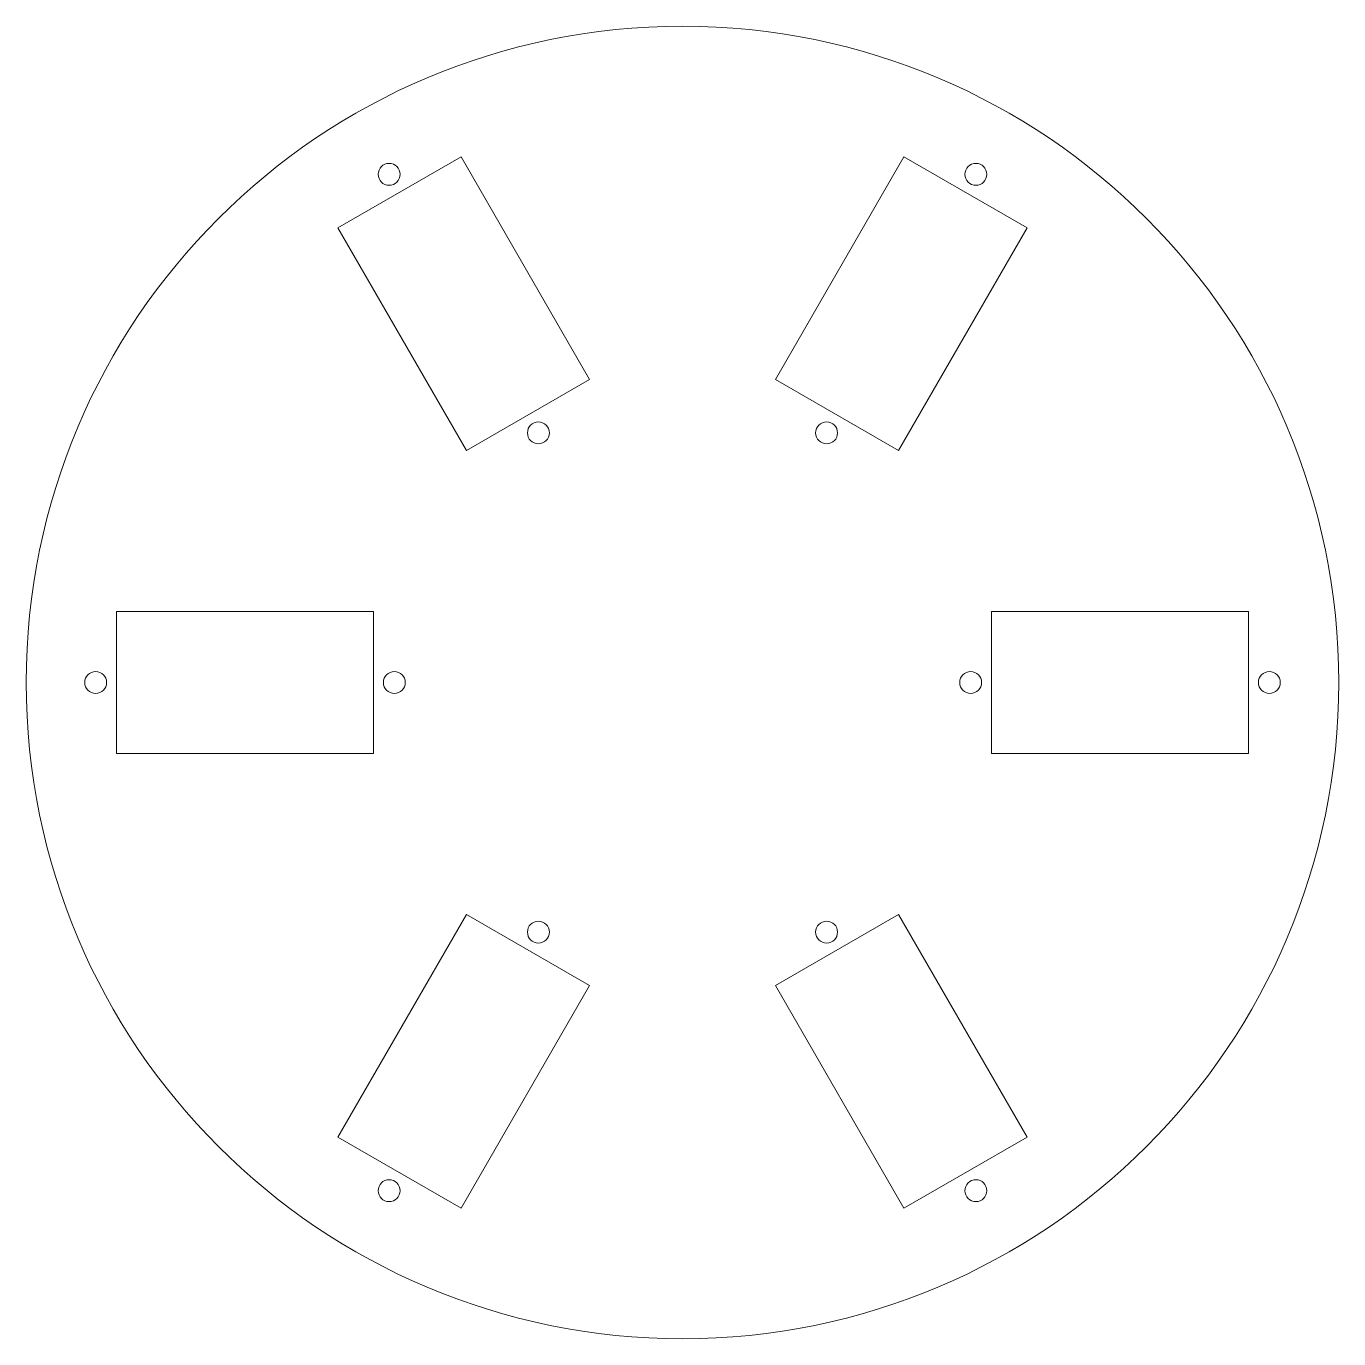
# Model space of a CAD drawing. Header units: millimetres. Extents: x 3.5 to 63.5, y 150.6 to 210.6.
import ezdxf

# ---------------------------------------------------------------- set-up
doc = ezdxf.new("R2010")
doc.units = ezdxf.units.MM

msp = doc.modelspace()

# ---------------------------------------------------------------- linework, layer by layer
at = {"color": 7, "linetype": 'Continuous', "lineweight": 15}
for p, q in [((17.7, 201.398), (23.33, 204.648)), ((29.205, 194.473), (23.33, 204.648)), ((37.7, 194.473), (43.575, 204.648)), ((43.575, 204.648), (49.205, 201.398)), ((23.575, 191.223), (17.7, 201.398)), ((43.33, 191.223), (49.205, 201.398)), ((29.205, 194.473), (23.575, 191.223)), ((43.33, 191.223), (37.7, 194.473)), ((7.577, 177.365), (7.577, 183.865)), ((19.327, 183.865), (7.577, 183.865)), ((19.327, 183.865), (19.327, 177.365)), ((47.577, 183.865), (59.327, 183.865)), ((47.577, 177.365), (47.577, 183.865)), ((59.327, 183.865), (59.327, 177.365)), ((19.327, 177.365), (7.577, 177.365)), ((47.577, 177.365), (59.327, 177.365)), ((23.575, 170.007), (17.7, 159.832)), ((23.575, 170.007), (29.205, 166.757)), ((37.7, 166.757), (43.33, 170.007)), ((43.33, 170.007), (49.205, 159.832)), ((29.205, 166.757), (23.33, 156.582)), ((37.7, 166.757), (43.575, 156.582)), ((23.33, 156.582), (17.7, 159.832)), ((49.205, 159.832), (43.575, 156.582))]:
    msp.add_line(p, q, dxfattribs=at)
for centre, radius in [((33.452, 180.615), 30), ((20.04, 203.846), 0.5), ((46.865, 203.846), 0.5), ((26.865, 192.025), 0.5), ((40.04, 192.025), 0.5), ((6.627, 180.615), 0.5), ((20.277, 180.615), 0.5), ((46.627, 180.615), 0.5), ((60.277, 180.615), 0.5), ((26.865, 169.205), 0.5), ((40.04, 169.205), 0.5), ((20.04, 157.384), 0.5), ((46.865, 157.384), 0.5)]:
    msp.add_circle(centre, radius, dxfattribs=at)

doc.saveas('drawing.dxf')
